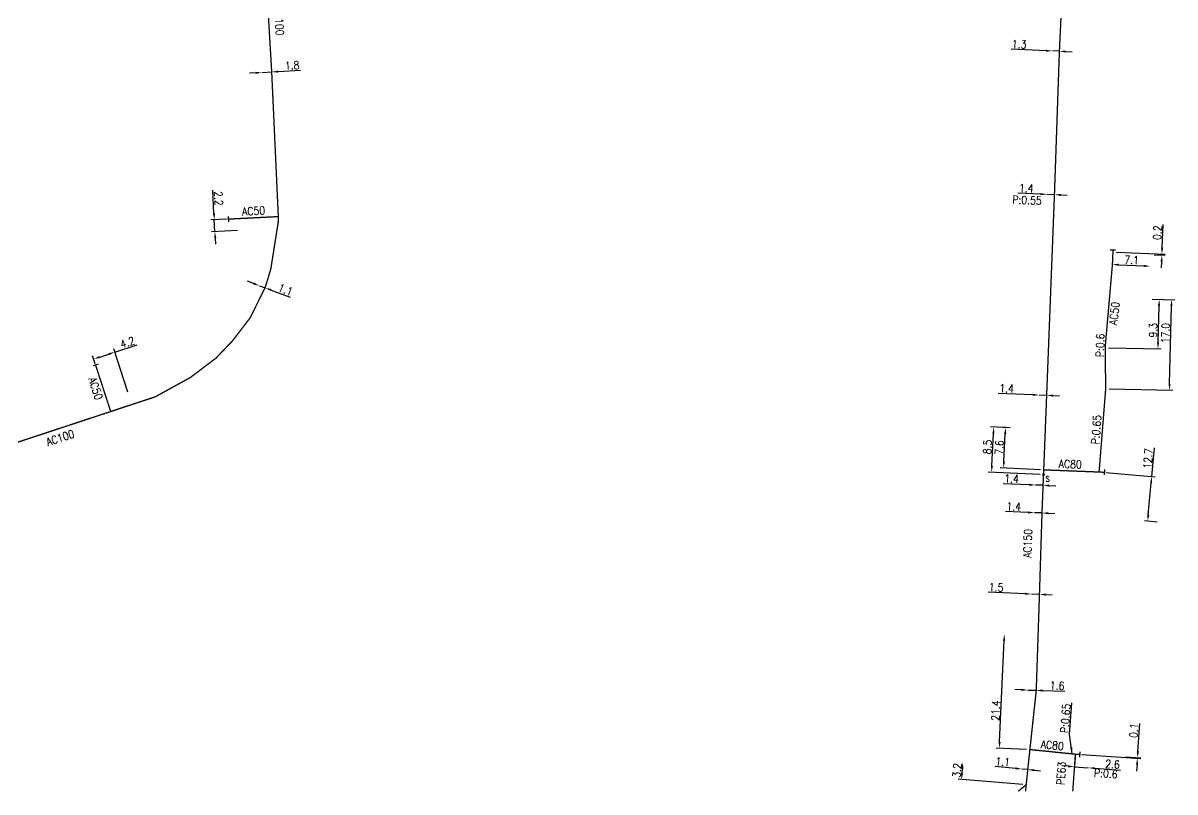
# Model space of a CAD drawing. Header units: millimetres. Extents: x 115991 to 117009, y 129000 to 129990.
# Drawn here: x 116790.4 to 117006.3, y 128999.9 to 129144.1 of the extents above; entities that cross this region are included whole.
import ezdxf
from ezdxf.enums import TextEntityAlignment as Align

# ---------------------------------------------------------------- set-up
doc = ezdxf.new("R2010")
doc.units = ezdxf.units.MM
doc.header["$PDMODE"] = 34
doc.linetypes.add('L_25_AP', pattern=[2000, 1000, 1000])
doc.layers.get('0').update_dxf_attribs({"linetype": 'CONTINUOUS'})
doc.layers.get('DEFPOINTS').update_dxf_attribs({"linetype": 'CONTINUOUS'})
for name, color, linetype in [('L_150', 1, 'CONTINUOUS'), ('L_300', 7, 'CONTINUOUS'), ('L_340', 7, 'CONTINUOUS')]:
    doc.layers.add(name, color=color, linetype=linetype)
doc.styles.add('G_ROMANS', font='ROMANS.SHX', dxfattribs={"width": 0.75})
doc.styles.get("Standard").update_dxf_attribs({"font": 'romans.shx', "width": 0.85})
doc.dimstyles.get("Standard").update_dxf_attribs({"dimtxt": 1.5, "dimasz": 1.2, "dimexe": 0.625, "dimexo": 0.625, "dimgap": 0.25, "dimtad": 1, "dimdec": 1, "dimzin": 0, "dimdsep": 46, "dimtxsty": 'Standard', "dimcen": -0.5, "dimadec": 0, "dimazin": 0, "dimtfac": 1, "dimtdec": 1, "dimtmove": 0, "dimatfit": 3, "dimfxl": 0, "dimtolj": 1, "dimtzin": 0, "dimarcsym": 0})

# ---------------------------------------------------------------- blocks, each defined once
blk = doc.blocks.new('*D479')
at = {"layer": 'DEFPOINTS', "color": 0, "linetype": 'Continuous', "transparency": 16777216}
for p in [(116983.38, 129138.86), (116983.38, 129138.86), (116984.68, 129138.81)]:
    blk.add_point(p, dxfattribs=at)
at = {"layer": 'L_150', "color": 0, "linetype": 'Continuous', "lineweight": -2, "transparency": 16777216}
for p, q in [((116982.18, 129138.91), (116975.62, 129139.19)), ((116984.68, 129138.81), (116983.38, 129138.86)), ((116985.88, 129138.75), (116987.07, 129138.7))]:
    blk.add_line(p, q, dxfattribs=at)
at = {"layer": 'L_150', "color": 0, "linetype": 'Continuous', "transparency": 16777216}
for points in [[(116982.19, 129139.11), (116982.17, 129138.71), (116983.38, 129138.86)], [(116985.88, 129138.95), (116985.87, 129138.55), (116984.68, 129138.81)]]:
    blk.add_solid(points, dxfattribs=at)
at = {"layer": 'L_150', "color": 0, "linetype": 'Continuous', "transparency": 16777216, "insert": (116977.15, 129140.13), "char_height": 1.5, "attachment_point": 5, "rotation": 357.5657}
blk.add_mtext('\\A1;1.3', dxfattribs=at)
blk = doc.blocks.new('*D480')
at = {"layer": 'DEFPOINTS', "color": 0, "linetype": 'Continuous', "transparency": 16777216}
for p in [(116982.35, 129111.96), (116982.35, 129111.96), (116983.75, 129111.9)]:
    blk.add_point(p, dxfattribs=at)
at = {"layer": 'L_150', "color": 0, "linetype": 'Continuous', "lineweight": -2, "transparency": 16777216}
for p, q in [((116981.15, 129112), (116976.91, 129112.17)), ((116983.75, 129111.9), (116982.35, 129111.96)), ((116984.95, 129111.85), (116986.15, 129111.81))]:
    blk.add_line(p, q, dxfattribs=at)
at = {"layer": 'L_150', "color": 0, "linetype": 'Continuous', "transparency": 16777216}
for points in [[(116981.16, 129112.2), (116981.15, 129111.8), (116982.35, 129111.96)], [(116984.96, 129112.05), (116984.94, 129111.65), (116983.75, 129111.9)]]:
    blk.add_solid(points, dxfattribs=at)
at = {"layer": 'L_150', "color": 0, "linetype": 'Continuous', "transparency": 16777216, "insert": (116978.47, 129113.11), "char_height": 1.5, "attachment_point": 5, "rotation": 357.7402}
blk.add_mtext('\\A1;1.4', dxfattribs=at)
blk = doc.blocks.new('*D491')
at = {"layer": 'DEFPOINTS', "color": 0, "linetype": 'Continuous', "transparency": 16777216}
for p in [(116979.44, 129037), (116979.44, 129037), (116980.94, 129036.94)]:
    blk.add_point(p, dxfattribs=at)
at = {"layer": 'L_150', "color": 0, "linetype": 'Continuous', "lineweight": -2, "transparency": 16777216}
for p, q in [((116978.24, 129037.05), (116971.3, 129037.33)), ((116980.94, 129036.94), (116979.44, 129037)), ((116982.14, 129036.89), (116983.34, 129036.85))]:
    blk.add_line(p, q, dxfattribs=at)
at = {"layer": 'L_150', "color": 0, "linetype": 'Continuous', "transparency": 16777216}
for points in [[(116978.25, 129037.25), (116978.24, 129036.85), (116979.44, 129037)], [(116982.15, 129037.09), (116982.13, 129036.7), (116980.94, 129036.94)]]:
    blk.add_solid(points, dxfattribs=at)
at = {"layer": 'L_150', "color": 0, "linetype": 'Continuous', "transparency": 16777216, "insert": (116972.83, 129038.27), "char_height": 1.5, "attachment_point": 5, "rotation": 357.6819}
blk.add_mtext('\\A1;1.5', dxfattribs=at)
blk = doc.blocks.new('*D516')
at = {"layer": 'DEFPOINTS', "color": 0, "linetype": 'Continuous', "transparency": 16777216}
for p in [(116837.01, 129134.92), (116835.21, 129134.82), (116835.21, 129134.82)]:
    blk.add_point(p, dxfattribs=at)
at = {"layer": 'L_150', "color": 0, "linetype": 'Continuous', "lineweight": -2, "transparency": 16777216}
for p, q in [((116835.21, 129134.82), (116837.01, 129134.92)), ((116838.21, 129134.99), (116842.39, 129135.23)), ((116834.01, 129134.75), (116832.82, 129134.68))]:
    blk.add_line(p, q, dxfattribs=at)
at = {"layer": 'L_150', "color": 0, "linetype": 'Continuous', "transparency": 16777216}
for points in [[(116834, 129134.95), (116834.03, 129134.55), (116835.21, 129134.82)], [(116838.2, 129135.19), (116838.22, 129134.79), (116837.01, 129134.92)]]:
    blk.add_solid(points, dxfattribs=at)
at = {"layer": 'L_150', "color": 0, "linetype": 'Continuous', "transparency": 16777216, "insert": (116840.84, 129136.15), "char_height": 1.5, "attachment_point": 5, "rotation": 3.288}
blk.add_mtext('\\A1;1.8', dxfattribs=at)
blk = doc.blocks.new('L_340_07')
at = {"color": 0, "linetype": 'Continuous', "const_width": 0.25, "flags": 128}
blk.add_lwpolyline([(0, 0), (1.25, 0)], dxfattribs=at)
at = {"color": 0, "linetype": 'Continuous', "flags": 128}
blk.add_lwpolyline([(1.25, -0.5), (1.25, 0.5)], dxfattribs=at)
at = {"color": 0, "linetype": 'Continuous', "style": 'G_ROMANS', "width": 0.75, "flags": 3}
for tag, p in [('DEF_LEG', (0.72, -3.47)), ('DEF_COUP', (0.72, -5.97)), ('DEF_TYPE', (0.72, -8.47))]:
    blk.add_attdef(tag, text='', height=1.2, dxfattribs=at).set_placement(p, align=Align.MIDDLE)
blk = doc.blocks.new('*D547')
at = {"layer": 'DEFPOINTS', "color": 0, "linetype": 'Continuous', "transparency": 16777216}
for p in [(116829.27, 129107.34), (116826.36, 129104.99), (116831.23, 129105.24)]:
    blk.add_point(p, dxfattribs=at)
at = {"layer": 'L_340', "color": 0, "linetype": 'Continuous', "lineweight": -2, "transparency": 16777216}
for p, q in [((116826.19, 129108.39), (116825.97, 129112.75)), ((116828.64, 129107.31), (116825.63, 129107.16)), ((116826.36, 129104.99), (116826.25, 129107.19)), ((116830.6, 129105.2), (116825.74, 129104.96)), ((116826.42, 129103.79), (116826.48, 129102.59))]:
    blk.add_line(p, q, dxfattribs=at)
at = {"layer": 'L_340', "color": 0, "linetype": 'Continuous', "transparency": 16777216}
for points in [[(116826.39, 129108.4), (116825.99, 129108.38), (116826.25, 129107.19)], [(116826.62, 129103.8), (116826.22, 129103.78), (116826.36, 129104.99)]]:
    blk.add_solid(points, dxfattribs=at)
at = {"layer": 'L_340', "color": 0, "linetype": 'Continuous', "transparency": 16777216, "insert": (116827.05, 129111.22), "char_height": 1.5, "attachment_point": 5, "rotation": 272.8655}
blk.add_mtext('\\A1;2.2', dxfattribs=at)
blk = doc.blocks.new('*D546')
at = {"layer": 'DEFPOINTS', "color": 0, "linetype": 'Continuous', "transparency": 16777216}
for p in [(116834.74, 129094.82), (116834.74, 129094.82), (116835.77, 129094.44)]:
    blk.add_point(p, dxfattribs=at)
at = {"layer": 'L_150', "color": 0, "linetype": 'Continuous', "lineweight": -2, "transparency": 16777216}
for p, q in [((116833.61, 129095.24), (116832.48, 129095.65)), ((116834.74, 129094.82), (116835.77, 129094.44)), ((116836.89, 129094.02), (116840.48, 129092.7))]:
    blk.add_line(p, q, dxfattribs=at)
at = {"layer": 'L_150', "color": 0, "linetype": 'Continuous', "transparency": 16777216}
for points in [[(116833.68, 129095.42), (116833.54, 129095.05), (116834.74, 129094.82)], [(116836.96, 129094.21), (116836.82, 129093.84), (116835.77, 129094.44)]]:
    blk.add_solid(points, dxfattribs=at)
at = {"layer": 'L_150', "color": 0, "linetype": 'Continuous', "transparency": 16777216, "insert": (116839.6, 129094.09), "char_height": 1.5, "attachment_point": 5, "rotation": 339.7281}
blk.add_mtext('\\A1;1.1', dxfattribs=at)
blk = doc.blocks.new('*D552')
at = {"layer": 'DEFPOINTS', "color": 0, "linetype": 'Continuous', "transparency": 16777216}
for p in [(116807.61, 129082.38), (116804.11, 129079.59), (116810.25, 129074.27)]:
    blk.add_point(p, dxfattribs=at)
at = {"layer": 'L_340', "color": 0, "linetype": 'Continuous', "lineweight": -2, "transparency": 16777216}
for p, q in [((116807.61, 129082.38), (116811.77, 129083.73)), ((116803.91, 129080.18), (116803.43, 129081.67)), ((116804.76, 129081.45), (116806.47, 129082.01)), ((116810.06, 129074.86), (116807.42, 129082.97))]:
    blk.add_line(p, q, dxfattribs=at)
at = {"layer": 'L_340', "color": 0, "linetype": 'Continuous', "transparency": 16777216}
for points in [[(116804.7, 129081.64), (116804.82, 129081.26), (116803.62, 129081.08)], [(116806.41, 129082.2), (116806.53, 129081.82), (116807.61, 129082.38)]]:
    blk.add_solid(points, dxfattribs=at)
at = {"layer": 'L_340', "color": 0, "linetype": 'Continuous', "transparency": 16777216, "insert": (116809.95, 129084.19), "char_height": 1.5, "attachment_point": 5, "rotation": 18.0375}
blk.add_mtext('\\A1;4.2', dxfattribs=at)
blk = doc.blocks.new('*D492')
at = {"layer": 'DEFPOINTS', "color": 0, "linetype": 'Continuous', "transparency": 16777216}
for p in [(116978.74, 129018.99), (116978.74, 129018.99), (116980.34, 129018.94)]:
    blk.add_point(p, dxfattribs=at)
at = {"layer": 'L_150', "color": 0, "linetype": 'Continuous', "lineweight": -2, "transparency": 16777216}
for p, q in [((116977.54, 129019.03), (116976.34, 129019.07)), ((116978.74, 129018.99), (116980.34, 129018.94)), ((116981.54, 129018.9), (116985.73, 129018.76))]:
    blk.add_line(p, q, dxfattribs=at)
at = {"layer": 'L_150', "color": 0, "linetype": 'Continuous', "transparency": 16777216}
for points in [[(116977.55, 129019.23), (116977.53, 129018.83), (116978.74, 129018.99)], [(116981.55, 129019.1), (116981.53, 129018.7), (116980.34, 129018.94)]]:
    blk.add_solid(points, dxfattribs=at)
at = {"layer": 'L_150', "color": 0, "linetype": 'Continuous', "transparency": 16777216, "insert": (116984.26, 129019.81), "char_height": 1.5, "attachment_point": 5, "rotation": 358.1365}
blk.add_mtext('\\A1;1.6', dxfattribs=at)
blk = doc.blocks.new('*D493')
at = {"layer": 'DEFPOINTS', "color": 0, "linetype": 'Continuous', "transparency": 16777216}
for p in [(116974.36, 129029.46), (116974.36, 129029.46), (116979.15, 129007.83)]:
    blk.add_point(p, dxfattribs=at)
at = {"layer": 'L_150', "color": 0, "linetype": 'Continuous', "lineweight": -2, "transparency": 16777216}
for p, q in [((116973.48, 129009.28), (116974.31, 129028.26)), ((116978.53, 129007.86), (116972.81, 129008.11))]:
    blk.add_line(p, q, dxfattribs=at)
at = {"layer": 'L_150', "color": 0, "linetype": 'Continuous', "transparency": 16777216}
for points in [[(116974.11, 129028.27), (116974.51, 129028.25), (116974.36, 129029.46)], [(116973.28, 129009.29), (116973.68, 129009.27), (116973.43, 129008.08)]]:
    blk.add_solid(points, dxfattribs=at)
at = {"layer": 'L_150', "color": 0, "linetype": 'Continuous', "transparency": 16777216, "insert": (116972.74, 129015.14), "char_height": 1.5, "attachment_point": 5, "rotation": 87.5132}
blk.add_mtext('\\A1;21.4', dxfattribs=at)
blk = doc.blocks.new('*D494')
at = {"layer": 'DEFPOINTS', "color": 0, "linetype": 'Continuous', "transparency": 16777216}
for p in [(116977.66, 129004.18), (116977.66, 129004.18), (116978.75, 129004.08)]:
    blk.add_point(p, dxfattribs=at)
at = {"layer": 'L_150', "color": 0, "linetype": 'Continuous', "lineweight": -2, "transparency": 16777216}
for p, q in [((116976.46, 129004.3), (116972.65, 129004.68)), ((116978.75, 129004.08), (116977.66, 129004.18)), ((116979.94, 129003.96), (116981.14, 129003.84))]:
    blk.add_line(p, q, dxfattribs=at)
at = {"layer": 'L_150', "color": 0, "linetype": 'Continuous', "transparency": 16777216}
for points in [[(116976.48, 129004.5), (116976.44, 129004.1), (116977.66, 129004.18)], [(116979.96, 129004.16), (116979.92, 129003.76), (116978.75, 129004.08)]]:
    blk.add_solid(points, dxfattribs=at)
at = {"layer": 'L_150', "color": 0, "linetype": 'Continuous', "transparency": 16777216, "insert": (116974.06, 129005.54), "char_height": 1.5, "attachment_point": 5, "rotation": 354.3763}
blk.add_mtext('\\A1;1.1', dxfattribs=at)
blk = doc.blocks.new('*D495')
at = {"layer": 'DEFPOINTS', "color": 0, "linetype": 'Continuous', "transparency": 16777216}
for p in [(116988.18, 129006.93), (116996.47, 129006.48), (116999.32, 129006.29)]:
    blk.add_point(p, dxfattribs=at)
at = {"layer": 'L_340', "color": 0, "linetype": 'Continuous', "lineweight": -2, "transparency": 16777216}
for p, q in [((116999.4, 129007.49), (116999.74, 129012.72)), ((116988.8, 129006.89), (116999.94, 129006.15)), ((116997.1, 129006.44), (116999.94, 129006.25)), ((116999.31, 129006.19), (116999.32, 129006.29)), ((116999.23, 129005), (116999.15, 129003.8))]:
    blk.add_line(p, q, dxfattribs=at)
at = {"layer": 'L_340', "color": 0, "linetype": 'Continuous', "transparency": 16777216}
for points in [[(116999.2, 129007.5), (116999.6, 129007.48), (116999.32, 129006.29)], [(116999.03, 129005.01), (116999.43, 129004.98), (116999.31, 129006.19)]]:
    blk.add_solid(points, dxfattribs=at)
at = {"layer": 'L_340', "color": 0, "linetype": 'Continuous', "transparency": 16777216, "insert": (116998.65, 129011.39), "char_height": 1.5, "attachment_point": 5, "rotation": 86.2077}
blk.add_mtext('\\A1;0.1', dxfattribs=at)
blk = doc.blocks.new('*D496')
at = {"layer": 'DEFPOINTS', "color": 0, "linetype": 'Continuous', "transparency": 16777216}
for p in [(116987.68, 129006.96), (116990.1, 129004.41), (116990.1, 129004.41)]:
    blk.add_point(p, dxfattribs=at)
at = {"layer": 'L_150', "color": 0, "linetype": 'Continuous', "lineweight": -2, "transparency": 16777216}
for p, q in [((116987.64, 129006.34), (116987.47, 129003.98)), ((116986.31, 129004.69), (116985.12, 129004.77)), ((116987.51, 129004.6), (116990.1, 129004.41)), ((116991.3, 129004.33), (116996.16, 129003.97))]:
    blk.add_line(p, q, dxfattribs=at)
at = {"layer": 'L_150', "color": 0, "linetype": 'Continuous', "transparency": 16777216}
for points in [[(116986.33, 129004.89), (116986.3, 129004.49), (116987.51, 129004.6)], [(116991.32, 129004.52), (116991.29, 129004.13), (116990.1, 129004.41)]]:
    blk.add_solid(points, dxfattribs=at)
at = {"layer": 'L_150', "color": 0, "linetype": 'Continuous', "transparency": 16777216, "insert": (116994.65, 129005.08), "char_height": 1.5, "attachment_point": 5, "rotation": 355.8509}
blk.add_mtext('\\A1;2.6', dxfattribs=at)
blk = doc.blocks.new('L_300_11')
at = {"color": 0, "linetype": 'Continuous', "const_width": 0.248, "flags": 128}
blk.add_lwpolyline([(-0.13, 0, 1), (0.13, 0, 1)], format="xyb", close=True, dxfattribs=at)
at = {"linetype": 'Continuous', "style": 'G_ROMANS', "width": 0.75}
blk.add_attdef('S', text='', height=1, dxfattribs=at).set_placement((0, 1.35), align=Align.MIDDLE_CENTER)
at = {"color": 0, "linetype": 'Continuous', "width": 0.75, "flags": 3}
for tag, p in [('DEF_LEG', (0, -5)), ('DEF_COUP', (0, -7.5)), ('DEF_TYPE', (0, -10))]:
    blk.add_attdef(tag, text='', height=1.2, dxfattribs=at).set_placement(p, align=Align.MIDDLE)
blk = doc.blocks.new('*D481')
at = {"layer": 'DEFPOINTS', "color": 0, "linetype": 'Continuous', "transparency": 16777216}
for p in [(116980.89, 129074.32), (116980.89, 129074.32), (116982.29, 129074.26)]:
    blk.add_point(p, dxfattribs=at)
at = {"layer": 'L_150', "color": 0, "linetype": 'Continuous', "lineweight": -2, "transparency": 16777216}
for p, q in [((116979.69, 129074.37), (116973.23, 129074.62)), ((116982.29, 129074.26), (116980.89, 129074.32)), ((116983.49, 129074.22), (116984.69, 129074.17))]:
    blk.add_line(p, q, dxfattribs=at)
at = {"layer": 'L_150', "color": 0, "linetype": 'Continuous', "transparency": 16777216}
for points in [[(116979.7, 129074.57), (116979.68, 129074.17), (116980.89, 129074.32)], [(116983.5, 129074.42), (116983.48, 129074.02), (116982.29, 129074.26)]]:
    blk.add_solid(points, dxfattribs=at)
at = {"layer": 'L_150', "color": 0, "linetype": 'Continuous', "transparency": 16777216, "insert": (116974.79, 129075.56), "char_height": 1.5, "attachment_point": 5, "rotation": 357.7518}
blk.add_mtext('\\A1;1.4', dxfattribs=at)
blk = doc.blocks.new('*D482')
at = {"layer": 'DEFPOINTS', "color": 0, "linetype": 'Continuous', "transparency": 16777216}
for p in [(116994.72, 129101.13), (117001.81, 129100.64), (117003.89, 129100.55)]:
    blk.add_point(p, dxfattribs=at)
at = {"layer": 'L_340', "color": 0, "linetype": 'Continuous', "lineweight": -2, "transparency": 16777216}
for p, q in [((117003.94, 129101.95), (117004.13, 129106.32)), ((116995.35, 129101.11), (117004.52, 129100.73)), ((117002.43, 129100.61), (117004.51, 129100.53)), ((117003.89, 129100.55), (117003.89, 129100.75)), ((117003.84, 129099.36), (117003.79, 129098.16))]:
    blk.add_line(p, q, dxfattribs=at)
at = {"layer": 'L_340', "color": 0, "linetype": 'Continuous', "transparency": 16777216}
for points in [[(117003.64, 129099.36), (117004.04, 129099.35), (117003.89, 129100.55)], [(117003.74, 129101.96), (117004.14, 129101.94), (117003.89, 129100.75)]]:
    blk.add_solid(points, dxfattribs=at)
at = {"layer": 'L_340', "color": 0, "linetype": 'Continuous', "transparency": 16777216, "insert": (117003.06, 129104.78), "char_height": 1.5, "attachment_point": 5, "rotation": 87.6275}
blk.add_mtext('\\A1;0.2', dxfattribs=at)
blk = doc.blocks.new('*D483')
at = {"layer": 'DEFPOINTS', "color": 0, "linetype": 'Continuous', "transparency": 16777216}
for p in [(116994.62, 129098.82), (117001.71, 129098.49), (117001.71, 129098.49)]:
    blk.add_point(p, dxfattribs=at)
at = {"layer": 'L_150', "color": 0, "linetype": 'Continuous', "lineweight": -2, "transparency": 16777216}
blk.add_line((116995.81, 129098.76), (117000.51, 129098.55), dxfattribs=at)
at = {"layer": 'L_150', "color": 0, "linetype": 'Continuous', "transparency": 16777216}
for points in [[(116995.82, 129098.96), (116995.81, 129098.56), (116994.62, 129098.82)], [(117000.52, 129098.75), (117000.5, 129098.35), (117001.71, 129098.49)]]:
    blk.add_solid(points, dxfattribs=at)
at = {"layer": 'L_150', "color": 0, "linetype": 'Continuous', "transparency": 16777216, "insert": (116998.21, 129099.65), "char_height": 1.5, "attachment_point": 5, "rotation": 357.3378}
blk.add_mtext('\\A1;7.1', dxfattribs=at)
blk = doc.blocks.new('*D484')
at = {"layer": 'DEFPOINTS', "color": 0, "linetype": 'Continuous', "transparency": 16777216}
for p in [(117001.42, 129092.32), (117003.39, 129092.27), (116993.26, 129083.22)]:
    blk.add_point(p, dxfattribs=at)
at = {"layer": 'L_150', "color": 0, "linetype": 'Continuous', "lineweight": -2, "transparency": 16777216}
for p, q in [((117002.05, 129092.31), (117004.01, 129092.26)), ((117003.19, 129084.18), (117003.36, 129091.07)), ((116993.88, 129083.2), (117003.79, 129082.96))]:
    blk.add_line(p, q, dxfattribs=at)
at = {"layer": 'L_150', "color": 0, "linetype": 'Continuous', "transparency": 16777216}
for points in [[(117003.16, 129091.08), (117003.56, 129091.07), (117003.39, 129092.27)], [(117002.99, 129084.18), (117003.39, 129084.17), (117003.16, 129082.98)]]:
    blk.add_solid(points, dxfattribs=at)
at = {"layer": 'L_150', "color": 0, "linetype": 'Continuous', "transparency": 16777216, "insert": (117002.25, 129086.47), "char_height": 1.5, "attachment_point": 5, "rotation": 88.6044}
blk.add_mtext('\\A1;9.3', dxfattribs=at)
blk = doc.blocks.new('*D485')
at = {"layer": 'DEFPOINTS', "color": 0, "linetype": 'Continuous', "transparency": 16777216}
for p in [(117001.42, 129092.32), (117005.72, 129092.22), (116993.36, 129075.51)]:
    blk.add_point(p, dxfattribs=at)
at = {"layer": 'L_150', "color": 0, "linetype": 'Continuous', "lineweight": -2, "transparency": 16777216}
for p, q in [((117002.05, 129092.31), (117006.35, 129092.2)), ((117005.34, 129076.42), (117005.69, 129091.02)), ((116993.99, 129075.5), (117005.93, 129075.21))]:
    blk.add_line(p, q, dxfattribs=at)
at = {"layer": 'L_150', "color": 0, "linetype": 'Continuous', "transparency": 16777216}
for points in [[(117005.49, 129091.02), (117005.89, 129091.01), (117005.72, 129092.22)], [(117005.14, 129076.43), (117005.54, 129076.42), (117005.31, 129075.22)]]:
    blk.add_solid(points, dxfattribs=at)
at = {"layer": 'L_150', "color": 0, "linetype": 'Continuous', "transparency": 16777216, "insert": (117004.57, 129085.94), "char_height": 1.5, "attachment_point": 5, "rotation": 88.6044}
blk.add_mtext('\\A1;17.0', dxfattribs=at)
blk = doc.blocks.new('*D486')
at = {"layer": 'DEFPOINTS', "color": 0, "linetype": 'Continuous', "transparency": 16777216}
for p in [(116992.78, 129059.85), (117001.24, 129050.67), (117003.66, 129050.45)]:
    blk.add_point(p, dxfattribs=at)
at = {"layer": 'L_340', "color": 0, "linetype": 'Continuous', "lineweight": -2, "transparency": 16777216}
for p, q in [((117001.99, 129059.03), (117002.48, 129064.41)), ((116993.4, 129059.8), (117002.61, 129058.97)), ((117001.35, 129051.87), (117001.88, 129057.83)), ((117003.04, 129050.51), (117000.62, 129050.73))]:
    blk.add_line(p, q, dxfattribs=at)
at = {"layer": 'L_340', "color": 0, "linetype": 'Continuous', "transparency": 16777216}
for points in [[(117001.69, 129057.85), (117002.08, 129057.81), (117001.99, 129059.03)], [(117001.15, 129051.88), (117001.55, 129051.85), (117001.24, 129050.67)]]:
    blk.add_solid(points, dxfattribs=at)
at = {"layer": 'L_340', "color": 0, "linetype": 'Continuous', "transparency": 16777216, "insert": (117001.29, 129062.4), "char_height": 1.5, "attachment_point": 5, "rotation": 84.8643}
blk.add_mtext('\\A1;12.7', dxfattribs=at)
blk = doc.blocks.new('*D487')
at = {"layer": 'DEFPOINTS', "color": 0, "linetype": 'Continuous', "transparency": 16777216}
for p in [(116980.23, 129057.44), (116980.23, 129057.44), (116981.62, 129057.39)]:
    blk.add_point(p, dxfattribs=at)
at = {"layer": 'L_150', "color": 0, "linetype": 'Continuous', "lineweight": -2, "transparency": 16777216}
for p, q in [((116979.04, 129057.49), (116974.16, 129057.69)), ((116981.62, 129057.39), (116980.23, 129057.44)), ((116982.82, 129057.34), (116984.02, 129057.29))]:
    blk.add_line(p, q, dxfattribs=at)
at = {"layer": 'L_150', "color": 0, "linetype": 'Continuous', "transparency": 16777216}
for points in [[(116979.04, 129057.69), (116979.03, 129057.29), (116980.23, 129057.44)], [(116982.82, 129057.54), (116982.81, 129057.14), (116981.62, 129057.39)]]:
    blk.add_solid(points, dxfattribs=at)
at = {"layer": 'L_150', "color": 0, "linetype": 'Continuous', "transparency": 16777216, "insert": (116975.72, 129058.63), "char_height": 1.5, "attachment_point": 5, "rotation": 357.6455}
blk.add_mtext('\\A1;1.4', dxfattribs=at)
blk = doc.blocks.new('*D488')
at = {"layer": 'DEFPOINTS', "color": 0, "linetype": 'Continuous', "transparency": 16777216}
for p in [(116974.58, 129068.24), (116976.08, 129068.17), (116981.74, 129060.29)]:
    blk.add_point(p, dxfattribs=at)
at = {"layer": 'L_150', "color": 0, "linetype": 'Continuous', "lineweight": -2, "transparency": 16777216}
for p, q in [((116975.46, 129068.2), (116973.95, 129068.27)), ((116974.28, 129061.84), (116974.52, 129067.04)), ((116981.11, 129060.32), (116973.6, 129060.67))]:
    blk.add_line(p, q, dxfattribs=at)
at = {"layer": 'L_150', "color": 0, "linetype": 'Continuous', "transparency": 16777216}
for points in [[(116974.32, 129067.05), (116974.72, 129067.03), (116974.58, 129068.24)], [(116974.08, 129061.85), (116974.48, 129061.83), (116974.22, 129060.64)]]:
    blk.add_solid(points, dxfattribs=at)
at = {"layer": 'L_150', "color": 0, "linetype": 'Continuous', "transparency": 16777216, "insert": (116973.4, 129064.49), "char_height": 1.5, "attachment_point": 5, "rotation": 87.3153}
blk.add_mtext('\\A1;7.6', dxfattribs=at)
blk = doc.blocks.new('*D489')
at = {"layer": 'DEFPOINTS', "color": 0, "linetype": 'Continuous', "transparency": 16777216}
for p in [(116972.37, 129068.34), (116976.08, 129068.17), (116981.7, 129059.39)]:
    blk.add_point(p, dxfattribs=at)
at = {"layer": 'L_300', "color": 0, "linetype": 'Continuous', "lineweight": -2, "transparency": 16777216}
for p, q in [((116975.46, 129068.2), (116971.75, 129068.37)), ((116972.03, 129061.05), (116972.32, 129067.14)), ((116981.07, 129059.42), (116971.35, 129059.88))]:
    blk.add_line(p, q, dxfattribs=at)
at = {"layer": 'L_300', "color": 0, "linetype": 'Continuous', "transparency": 16777216}
for points in [[(116972.12, 129067.15), (116972.51, 129067.13), (116972.37, 129068.34)], [(116971.83, 129061.06), (116972.23, 129061.04), (116971.97, 129059.85)]]:
    blk.add_solid(points, dxfattribs=at)
at = {"layer": 'L_300', "color": 0, "linetype": 'Continuous', "transparency": 16777216, "insert": (116971.19, 129064.59), "char_height": 1.5, "attachment_point": 5, "rotation": 87.3153}
blk.add_mtext('\\A1;8.5', dxfattribs=at)
blk = doc.blocks.new('*D490')
at = {"layer": 'DEFPOINTS', "color": 0, "linetype": 'Continuous', "transparency": 16777216}
for p in [(116980.02, 129052.25), (116980.02, 129052.25), (116981.42, 129052.2)]:
    blk.add_point(p, dxfattribs=at)
at = {"layer": 'L_150', "color": 0, "linetype": 'Continuous', "lineweight": -2, "transparency": 16777216}
for p, q in [((116978.82, 129052.3), (116974.58, 129052.48)), ((116981.42, 129052.2), (116980.02, 129052.25)), ((116982.62, 129052.15), (116983.82, 129052.1))]:
    blk.add_line(p, q, dxfattribs=at)
at = {"layer": 'L_150', "color": 0, "linetype": 'Continuous', "transparency": 16777216}
for points in [[(116978.83, 129052.5), (116978.81, 129052.1), (116980.02, 129052.25)], [(116982.63, 129052.35), (116982.61, 129051.95), (116981.42, 129052.2)]]:
    blk.add_solid(points, dxfattribs=at)
at = {"layer": 'L_150', "color": 0, "linetype": 'Continuous', "transparency": 16777216, "insert": (116976.14, 129053.41), "char_height": 1.5, "attachment_point": 5, "rotation": 357.6455}
blk.add_mtext('\\A1;1.4', dxfattribs=at)
blk = doc.blocks.new('*D554')
at = {"layer": 'DEFPOINTS', "color": 0, "linetype": 'Continuous', "transparency": 16777216}
for p in [(116966.59, 129005.42), (116966.59, 129005.42), (116978.45, 129001.23)]:
    blk.add_point(p, dxfattribs=at)
at = {"layer": 'L_150', "color": 0, "linetype": 'Continuous', "lineweight": -2, "transparency": 16777216}
for p, q in [((116966.43, 129003.41), (116966.49, 129004.22)), ((116977.83, 129001.28), (116965.71, 129002.26))]:
    blk.add_line(p, q, dxfattribs=at)
at = {"layer": 'L_150', "color": 0, "linetype": 'Continuous', "transparency": 16777216}
for points in [[(116966.29, 129004.24), (116966.69, 129004.21), (116966.59, 129005.42)], [(116966.23, 129003.43), (116966.63, 129003.39), (116966.33, 129002.21)]]:
    blk.add_solid(points, dxfattribs=at)
at = {"layer": 'L_150', "color": 0, "linetype": 'Continuous', "transparency": 16777216, "insert": (116965.47, 129003.93), "char_height": 1.5, "attachment_point": 5, "rotation": 85.3454}
blk.add_mtext('\\A1;3.2', dxfattribs=at)

msp = doc.modelspace()

# ---------------------------------------------------------------- linework, layer by layer
at = {"layer": 'L_150', "linetype": 'L_25_AP', "const_width": 0.25, "flags": 128}
for points in [[(116636.87, 129227.21), (116628.18, 129224.79), (116629.51, 129218.17), (116629.83, 129216.27), (116630.41, 129209.5), (116630.5, 129205.15), (116630.36, 129200.47), (116630.12, 129197.05), (116628.96, 129186.92), (116626.67, 129164.55), (116624.98, 129148.98), (116624.8, 129143.34), (116626.07, 129133.96), (116627.06, 129130.97), (116629.28, 129126.77), (116633.37, 129120.98), (116637.41, 129116.22), (116644.4, 129112.42), (116644.84, 129112.18), (116651.61, 129108.51), (116653.94, 129107.24), (116695.46, 129084.56), (116718.6, 129072.13), (116736.83, 129062.54), (116746.72, 129058.84), (116752.1, 129057.8), (116756.78, 129057.45), (116763.99, 129057.87), (116769.66, 129058.96), (116772.32, 129059.84), (116783.44, 129063.51), (116806.83, 129071.23), (116815.2, 129074), (116821.77, 129077.62), (116826.56, 129081.24), (116829.65, 129084.47), (116832.95, 129088.78), (116835.77, 129094.44), (116836.84, 129097.94), (116836.84, 129097.94), (116838.28, 129107.05), (116838.25, 129107.79), (116837.01, 129134.92), (116835.75, 129156.27), (116835.19, 129165.85), (116835.14, 129174.5), (116835.99, 129176.07), (116838.43, 129180.58), (116853.26, 129190.55), (116856.7, 129192.99), (116861.44, 129197.41), (116865.72, 129202.2), (116870.06, 129210.01), (116873.04, 129213.93), (116873.04, 129213.93), (116876.3, 129218.31), (116876.19, 129221.3), (116875.82, 129231.25), (116873.91, 129262.18), (116872.37, 129292.22), (116871.17, 129318), (116870.48, 129329.66), (116870.05, 129336.75), (116866.35, 129359.88), (116865.44, 129365.52)], [(116859.52, 129365.73), (116860.54, 129365.69), (116861.98, 129365.64), (116865.44, 129365.52), (116877.67, 129363.96), (116877.67, 129363.96), (116886.47, 129361.86), (116896.8, 129359.24), (116932.71, 129350.26), (116934.97, 129349.34), (116953.95, 129341.58), (116957.39, 129339.85), (116963.88, 129336.6), (116988.21, 129323.89), (116991.55, 129322.16), (116993.01, 129319.81), (116993.68, 129308.94), (116992.73, 129300.25), (116992.2, 129295.48), (116991.18, 129282.04), (116990.01, 129260.81), (116989.12, 129250.27), (116987.08, 129196.76), (116986.93, 129192.88), (116986.94, 129187.15), (116986.84, 129185.15), (116985.66, 129159.78), (116984.68, 129138.81), (116983.75, 129111.9), (116982.29, 129074.26), (116981.74, 129060.29), (116981.62, 129057.39), (116981.42, 129052.2), (116980.94, 129036.94), (116980.34, 129018.94), (116979.15, 129007.83), (116978.75, 129004.08), (116978.33, 129000)], [(116838.25, 129107.79), (116829.27, 129107.34)], [(116994.72, 129101.13), (116994.62, 129098.82), (116993.26, 129083.22), (116993.36, 129075.51), (116992.12, 129059.88)], [(116806.83, 129071.23), (116804.11, 129079.59)], [(116987.68, 129006.96), (116987.18, 129000)], [(116976.95, 129000), (116978.45, 129001.23)]]:
    msp.add_lwpolyline(points, dxfattribs=at)
at = {"layer": 'L_150', "linetype": 'L_25_AP', "flags": 128}
for points in [[(116981.74, 129060.29, 0.25, 0.25, 0), (116992.12, 129059.88, 0.25, 0.25, 0), (116992.78, 129059.85, 0, 0, 0)], [(116988.18, 129006.93, 0.25, 0.25, 0), (116987.68, 129006.96, 0.25, 0.25, 0), (116979.15, 129007.83, 0, 0, 0)]]:
    msp.add_lwpolyline(points, format="xyseb", dxfattribs=at)

# ---------------------------------------------------------------- block references
at = {"layer": 'L_300'}
ref = msp.add_blockref('L_300_11', (116981.7, 129059.39), dxfattribs=dict(at, rotation=312.0187020586307))
ref.add_attrib('S', 'S', dxfattribs={"layer": '0', "linetype": 'Continuous', "height": 1, "style": 'G_ROMANS', "width": 0.75}).set_placement((116982.49, 129058.59), align=Align.MIDDLE_CENTER)
at = {"layer": 'L_340', "xscale": 0.3}
for p, rotation in [((116829.27, 129107.34), 182.8655187513366), ((116994.72, 129101.13), 90), ((116804.11, 129079.59), 108.2685326961794), ((116992.78, 129059.85), 357.7246490347015), ((116988.18, 129006.93), 356.2077145309435)]:
    msp.add_blockref('L_340_07', p, dxfattribs=dict(at, rotation=rotation))

# ---------------------------------------------------------------- texts
at = {"layer": 'L_150', "linetype": 'Continuous', "width": 0.85}
for s, rotation, p in [('AC100', 273.3742, (116837.5, 129147.11)), ('P:0.55', 357.7402, (116975.83, 129110.23)), ('AC50', 2.8655, (116831.5, 129107.99)), ('AC50', 83.1944, (116995.47, 129087.4)), ('P:0.6', 88.4645, (116993, 129081.41)), ('AC50', 288.2685, (116802.61, 129077.37)), ('P:0.65', 85.4409, (116992.12, 129065.02)), ('AC100', 18.2685, (116795.04, 129064.74)), ('AC80', 357.7246, (116984.54, 129060.7)), ('AC150', 88.2071, (116979.4, 129043.77)), ('AC80', 354.2045, (116981.13, 129008.11)), ('PE63', 85.8509, (116985.62, 129001.14)), ('P:0.6', 355.8509, (116991.12, 129002.73))]:
    msp.add_text(s, height=1.5, rotation=rotation, dxfattribs=at).set_placement(p)
at = {"layer": 'L_150', "linetype": 'Continuous', "insert": (116984.86, 129010.99), "char_height": 1.5, "attachment_point": 1, "rotation": 85.6087}
msp.add_mtext('\\A1;P:0.65', dxfattribs=at)

# ---------------------------------------------------------------- dimensions: what is measured, and where the dimension line sits
at = {"layer": 'L_150', "linetype": 'Continuous'}
for base, p1, p2, angle, picture, middle in [((116983.38, 129138.86), (116984.68, 129138.81), (116983.38, 129138.86), 357.5657, '*D479', (116977.11, 129139.13)), ((117001.71, 129098.49), (116994.62, 129098.82), (117001.71, 129098.49), 177.3378, '*D483', (116998.16, 129098.66)), ((117003.39, 129092.27), (116993.26, 129083.22), (117001.42, 129092.32), 268.6044, '*D484', (117003.25, 129086.45)), ((117005.72, 129092.22), (116993.36, 129075.51), (117001.42, 129092.32), 268.6044, '*D485', (117005.57, 129085.92))]:
    dim = msp.add_linear_dim(base=base, p1=p1, p2=p2, angle=angle, dimstyle='Standard', dxfattribs=at)
    dim.commit()
    dim.dimension.update_dxf_attribs({"geometry": picture, "text_midpoint": middle, "dimtype": 160})
for base, p1, p2, angle, override, picture, middle in [((116835.21, 129134.82), (116837.01, 129134.92), (116835.21, 129134.82), 3.288, {"dimatfit": 0}, '*D516', (116840.9, 129135.15)), ((116982.35, 129111.96), (116983.75, 129111.9), (116982.35, 129111.96), 357.7402, {"dimscale": 1, "dimlfac": 1, "dimlunit": 2, "dimatfit": 0}, '*D480', (116978.43, 129112.11)), ((116834.74, 129094.82), (116835.77, 129094.44), (116834.74, 129094.82), 339.7281, {"dimatfit": 0}, '*D546', (116839.25, 129093.15)), ((116980.89, 129074.32), (116982.29, 129074.26), (116980.89, 129074.32), 357.7518, {"dimatfit": 0}, '*D481', (116974.75, 129074.56)), ((116974.58, 129068.24), (116981.74, 129060.29), (116976.08, 129068.17), 267.3153, {"dimatfit": 0}, '*D488', (116974.4, 129064.44)), ((116980.23, 129057.44), (116981.62, 129057.39), (116980.23, 129057.44), 357.6455, {"dimatfit": 0}, '*D487', (116975.68, 129057.63)), ((116980.02, 129052.25), (116981.42, 129052.2), (116980.02, 129052.25), 357.6455, {"dimatfit": 0}, '*D490', (116976.1, 129052.42)), ((116979.44, 129037), (116980.94, 129036.94), (116979.44, 129037), 357.6819, {"dimatfit": 0}, '*D491', (116972.79, 129037.27)), ((116974.36, 129029.46), (116979.15, 129007.83), (116974.36, 129029.46), 267.5132, {"dimatfit": 0}, '*D493', (116973.74, 129015.09)), ((116978.74, 129018.99), (116980.34, 129018.94), (116978.74, 129018.99), 358.1365, {"dimatfit": 0}, '*D492', (116984.23, 129018.81)), ((116966.59, 129005.42), (116978.45, 129001.23), (116966.59, 129005.42), 265.3454, {"dimatfit": 0}, '*D554', (116966.46, 129003.85)), ((116977.66, 129004.18), (116978.75, 129004.08), (116977.66, 129004.18), 354.3763, {"dimatfit": 0}, '*D494', (116973.96, 129004.55)), ((116990.1, 129004.41), (116987.68, 129006.96), (116990.1, 129004.41), 175.8509, {"dimatfit": 0}, '*D496', (116994.58, 129004.09))]:
    dim = msp.add_linear_dim(base=base, p1=p1, p2=p2, angle=angle, dimstyle='Standard', override=override, dxfattribs=at)
    dim.commit()
    dim.dimension.update_dxf_attribs({"geometry": picture, "text_midpoint": middle, "dimtype": 160})
at = {"layer": 'L_300', "linetype": 'Continuous'}
dim = msp.add_linear_dim(base=(116972.37, 129068.34), p1=(116981.7, 129059.39), p2=(116976.08, 129068.17), angle=267.3153, dimstyle='Standard', override={"dimatfit": 0}, dxfattribs=at)
dim.commit()
dim.dimension.update_dxf_attribs({"geometry": '*D489', "text_midpoint": (116972.19, 129064.54), "dimtype": 160})
at = {"layer": 'L_340', "linetype": 'Continuous'}
for base, p1, p2, angle, picture, middle in [((116826.36, 129104.99), (116829.27, 129107.34), (116831.23, 129105.24), 92.8655, '*D547', (116826.05, 129111.17)), ((117003.89, 129100.55), (116994.72, 129101.13), (117001.81, 129100.64), 87.6275, '*D482', (117004.06, 129104.74)), ((116999.32, 129006.29), (116988.18, 129006.93), (116996.47, 129006.48), 266.2077, '*D495', (116999.65, 129011.32))]:
    dim = msp.add_linear_dim(base=base, p1=p1, p2=p2, angle=angle, dimstyle='Standard', override={"dimatfit": 0}, dxfattribs=at)
    dim.commit()
    dim.dimension.update_dxf_attribs({"geometry": picture, "text_midpoint": middle, "dimtype": 160})
dim = msp.add_linear_dim(base=(116807.61, 129082.38), p1=(116804.11, 129079.59), p2=(116810.25, 129074.27), angle=198.0375, dimstyle='Standard', dxfattribs=at)
dim.commit()
dim.dimension.update_dxf_attribs({"geometry": '*D552', "text_midpoint": (116810.26, 129083.24), "dimtype": 160})
dim = msp.add_linear_dim(base=(117001.24, 129050.67), p1=(116992.78, 129059.85), p2=(117003.66, 129050.45), angle=84.8643, text='12.7', dimstyle='Standard', dxfattribs=at)
dim.commit()
dim.dimension.update_dxf_attribs({"geometry": '*D486', "text_midpoint": (117002.29, 129062.31), "dimtype": 160})

# ---------------------------------------------------------------- leaders
at = {"layer": 'L_150', "linetype": 'Continuous', "annotation_type": 0, "has_hookline": 1, "hookline_direction": 0, "text_width": 5.71, "horizontal_direction": (0.076567, 0.997064, 0)}
msp.add_leader([(116987.05, 129007.03), (116986.58, 129010.64)], dimstyle='Standard', override={"dimatfit": 0}, dxfattribs=at)

doc.saveas('drawing.dxf')
